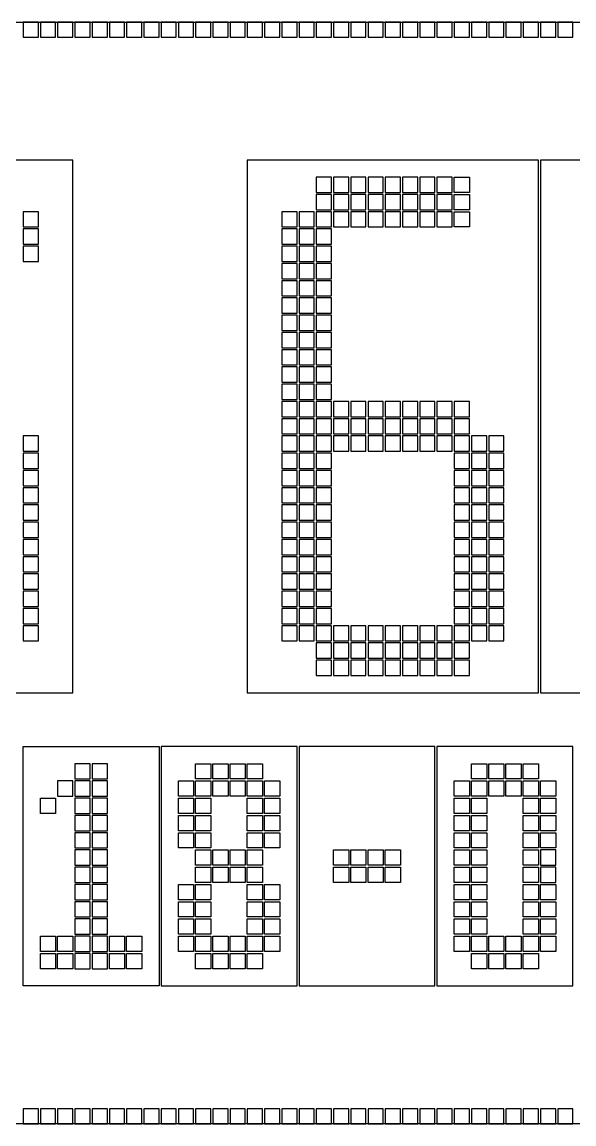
# Model space of a CAD drawing. Header units: inches. Extents: x 125 to 991, y -92 to 487.
# Drawn here: x 842.95 to 848.4, y 464.01 to 474.87 of the extents above; entities that cross this region are included whole.
import ezdxf

# ---------------------------------------------------------------- set-up
doc = ezdxf.new("R2010")
doc.units = ezdxf.units.IN

msp = doc.modelspace()

# ---------------------------------------------------------------- linework, layer by layer
msp.add_lwpolyline([(833.445, 474.869), (855.185, 474.869), (855.185, 464.009), (833.445, 464.009)], close=True)
at = {"color": 2}
for points in [[(842.965, 474.719), (843.115, 474.719), (843.115, 474.869), (842.965, 474.869)], [(843.135, 474.719), (843.285, 474.719), (843.285, 474.869), (843.135, 474.869)], [(843.305, 474.719), (843.455, 474.719), (843.455, 474.869), (843.305, 474.869)], [(843.475, 474.719), (843.625, 474.719), (843.625, 474.869), (843.475, 474.869)], [(843.645, 474.719), (843.795, 474.719), (843.795, 474.869), (843.645, 474.869)], [(843.815, 474.719), (843.965, 474.719), (843.965, 474.869), (843.815, 474.869)], [(843.985, 474.719), (844.135, 474.719), (844.135, 474.869), (843.985, 474.869)], [(844.155, 474.719), (844.305, 474.719), (844.305, 474.869), (844.155, 474.869)], [(844.325, 474.719), (844.475, 474.719), (844.475, 474.869), (844.325, 474.869)], [(844.495, 474.719), (844.645, 474.719), (844.645, 474.869), (844.495, 474.869)], [(844.665, 474.719), (844.815, 474.719), (844.815, 474.869), (844.665, 474.869)], [(844.835, 474.719), (844.985, 474.719), (844.985, 474.869), (844.835, 474.869)], [(845.005, 474.719), (845.155, 474.719), (845.155, 474.869), (845.005, 474.869)], [(845.175, 474.719), (845.325, 474.719), (845.325, 474.869), (845.175, 474.869)], [(845.345, 474.719), (845.495, 474.719), (845.495, 474.869), (845.345, 474.869)], [(845.515, 474.719), (845.665, 474.719), (845.665, 474.869), (845.515, 474.869)], [(845.685, 474.719), (845.835, 474.719), (845.835, 474.869), (845.685, 474.869)], [(845.855, 474.719), (846.005, 474.719), (846.005, 474.869), (845.855, 474.869)], [(846.025, 474.719), (846.175, 474.719), (846.175, 474.869), (846.025, 474.869)], [(846.195, 474.719), (846.345, 474.719), (846.345, 474.869), (846.195, 474.869)], [(846.365, 474.719), (846.515, 474.719), (846.515, 474.869), (846.365, 474.869)], [(846.535, 474.719), (846.685, 474.719), (846.685, 474.869), (846.535, 474.869)], [(846.705, 474.719), (846.855, 474.719), (846.855, 474.869), (846.705, 474.869)], [(846.875, 474.719), (847.025, 474.719), (847.025, 474.869), (846.875, 474.869)], [(847.045, 474.719), (847.195, 474.719), (847.195, 474.869), (847.045, 474.869)], [(847.215, 474.719), (847.365, 474.719), (847.365, 474.869), (847.215, 474.869)], [(847.385, 474.719), (847.535, 474.719), (847.535, 474.869), (847.385, 474.869)], [(847.555, 474.719), (847.705, 474.719), (847.705, 474.869), (847.555, 474.869)], [(847.725, 474.719), (847.875, 474.719), (847.875, 474.869), (847.725, 474.869)], [(847.895, 474.719), (848.045, 474.719), (848.045, 474.869), (847.895, 474.869)], [(848.065, 474.719), (848.215, 474.719), (848.215, 474.869), (848.065, 474.869)], [(848.235, 474.719), (848.385, 474.719), (848.385, 474.869), (848.235, 474.869)], [(845.855, 473.189), (846.005, 473.189), (846.005, 473.339), (845.855, 473.339)], [(846.025, 473.189), (846.175, 473.189), (846.175, 473.339), (846.025, 473.339)], [(846.195, 473.189), (846.345, 473.189), (846.345, 473.339), (846.195, 473.339)], [(846.365, 473.189), (846.515, 473.189), (846.515, 473.339), (846.365, 473.339)], [(846.535, 473.189), (846.685, 473.189), (846.685, 473.339), (846.535, 473.339)], [(846.705, 473.189), (846.855, 473.189), (846.855, 473.339), (846.705, 473.339)], [(846.875, 473.189), (847.025, 473.189), (847.025, 473.339), (846.875, 473.339)], [(847.045, 473.189), (847.195, 473.189), (847.195, 473.339), (847.045, 473.339)], [(847.365, 473.189), (847.215, 473.189), (847.215, 473.339), (847.365, 473.339)], [(845.855, 473.019), (846.005, 473.019), (846.005, 473.169), (845.855, 473.169)], [(846.025, 473.019), (846.175, 473.019), (846.175, 473.169), (846.025, 473.169)], [(846.195, 473.019), (846.345, 473.019), (846.345, 473.169), (846.195, 473.169)], [(846.365, 473.019), (846.515, 473.019), (846.515, 473.169), (846.365, 473.169)], [(846.535, 473.019), (846.685, 473.019), (846.685, 473.169), (846.535, 473.169)], [(846.705, 473.019), (846.855, 473.019), (846.855, 473.169), (846.705, 473.169)], [(846.875, 473.019), (847.025, 473.019), (847.025, 473.169), (846.875, 473.169)], [(847.045, 473.019), (847.195, 473.019), (847.195, 473.169), (847.045, 473.169)], [(847.365, 473.019), (847.215, 473.019), (847.215, 473.169), (847.365, 473.169)], [(842.965, 472.849), (843.115, 472.849), (843.115, 472.999), (842.965, 472.999)], [(845.515, 472.849), (845.665, 472.849), (845.665, 472.999), (845.515, 472.999)], [(845.685, 472.849), (845.835, 472.849), (845.835, 472.999), (845.685, 472.999)], [(845.855, 472.849), (846.005, 472.849), (846.005, 472.999), (845.855, 472.999)], [(846.025, 472.849), (846.175, 472.849), (846.175, 472.999), (846.025, 472.999)], [(846.195, 472.849), (846.345, 472.849), (846.345, 472.999), (846.195, 472.999)], [(846.365, 472.849), (846.515, 472.849), (846.515, 472.999), (846.365, 472.999)], [(846.535, 472.849), (846.685, 472.849), (846.685, 472.999), (846.535, 472.999)], [(846.705, 472.849), (846.855, 472.849), (846.855, 472.999), (846.705, 472.999)], [(846.875, 472.849), (847.025, 472.849), (847.025, 472.999), (846.875, 472.999)], [(847.045, 472.849), (847.195, 472.849), (847.195, 472.999), (847.045, 472.999)], [(847.365, 472.849), (847.215, 472.849), (847.215, 472.999), (847.365, 472.999)], [(843.115, 472.829), (842.965, 472.829), (842.965, 472.679), (843.115, 472.679)], [(845.515, 472.679), (845.665, 472.679), (845.665, 472.829), (845.515, 472.829)], [(845.685, 472.679), (845.835, 472.679), (845.835, 472.829), (845.685, 472.829)], [(845.855, 472.679), (846.005, 472.679), (846.005, 472.829), (845.855, 472.829)], [(843.115, 472.659), (842.965, 472.659), (842.965, 472.509), (843.115, 472.509)], [(845.515, 472.509), (845.665, 472.509), (845.665, 472.659), (845.515, 472.659)], [(845.685, 472.509), (845.835, 472.509), (845.835, 472.659), (845.685, 472.659)], [(845.855, 472.509), (846.005, 472.509), (846.005, 472.659), (845.855, 472.659)], [(845.515, 472.339), (845.665, 472.339), (845.665, 472.489), (845.515, 472.489)], [(845.685, 472.339), (845.835, 472.339), (845.835, 472.489), (845.685, 472.489)], [(845.855, 472.339), (846.005, 472.339), (846.005, 472.489), (845.855, 472.489)], [(845.515, 472.169), (845.665, 472.169), (845.665, 472.319), (845.515, 472.319)], [(845.685, 472.169), (845.835, 472.169), (845.835, 472.319), (845.685, 472.319)], [(845.855, 472.169), (846.005, 472.169), (846.005, 472.319), (845.855, 472.319)], [(845.515, 471.999), (845.665, 471.999), (845.665, 472.149), (845.515, 472.149)], [(845.685, 471.999), (845.835, 471.999), (845.835, 472.149), (845.685, 472.149)], [(845.855, 471.999), (846.005, 471.999), (846.005, 472.149), (845.855, 472.149)], [(845.515, 471.829), (845.665, 471.829), (845.665, 471.979), (845.515, 471.979)], [(845.685, 471.829), (845.835, 471.829), (845.835, 471.979), (845.685, 471.979)], [(845.855, 471.829), (846.005, 471.829), (846.005, 471.979), (845.855, 471.979)], [(845.515, 471.659), (845.665, 471.659), (845.665, 471.809), (845.515, 471.809)], [(845.685, 471.659), (845.835, 471.659), (845.835, 471.809), (845.685, 471.809)], [(845.855, 471.659), (846.005, 471.659), (846.005, 471.809), (845.855, 471.809)], [(845.515, 471.489), (845.665, 471.489), (845.665, 471.639), (845.515, 471.639)], [(845.685, 471.489), (845.835, 471.489), (845.835, 471.639), (845.685, 471.639)], [(845.855, 471.489), (846.005, 471.489), (846.005, 471.639), (845.855, 471.639)], [(845.515, 471.319), (845.665, 471.319), (845.665, 471.469), (845.515, 471.469)], [(845.685, 471.319), (845.835, 471.319), (845.835, 471.469), (845.685, 471.469)], [(845.855, 471.319), (846.005, 471.319), (846.005, 471.469), (845.855, 471.469)], [(845.515, 471.149), (845.665, 471.149), (845.665, 471.299), (845.515, 471.299)], [(845.685, 471.149), (845.835, 471.149), (845.835, 471.299), (845.685, 471.299)], [(845.855, 471.149), (846.005, 471.149), (846.005, 471.299), (845.855, 471.299)], [(845.515, 470.979), (845.665, 470.979), (845.665, 471.129), (845.515, 471.129)], [(845.685, 470.979), (845.835, 470.979), (845.835, 471.129), (845.685, 471.129)], [(845.855, 470.979), (846.005, 470.979), (846.005, 471.129), (845.855, 471.129)], [(846.025, 470.979), (846.175, 470.979), (846.175, 471.129), (846.025, 471.129)], [(846.195, 470.979), (846.345, 470.979), (846.345, 471.129), (846.195, 471.129)], [(846.365, 470.979), (846.515, 470.979), (846.515, 471.129), (846.365, 471.129)], [(846.535, 470.979), (846.685, 470.979), (846.685, 471.129), (846.535, 471.129)], [(846.705, 470.979), (846.855, 470.979), (846.855, 471.129), (846.705, 471.129)], [(846.875, 470.979), (847.025, 470.979), (847.025, 471.129), (846.875, 471.129)], [(847.045, 470.979), (847.195, 470.979), (847.195, 471.129), (847.045, 471.129)], [(847.215, 470.979), (847.365, 470.979), (847.365, 471.129), (847.215, 471.129)], [(845.515, 470.809), (845.665, 470.809), (845.665, 470.959), (845.515, 470.959)], [(845.685, 470.809), (845.835, 470.809), (845.835, 470.959), (845.685, 470.959)], [(845.855, 470.809), (846.005, 470.809), (846.005, 470.959), (845.855, 470.959)], [(846.025, 470.809), (846.175, 470.809), (846.175, 470.959), (846.025, 470.959)], [(846.195, 470.809), (846.345, 470.809), (846.345, 470.959), (846.195, 470.959)], [(846.365, 470.809), (846.515, 470.809), (846.515, 470.959), (846.365, 470.959)], [(846.535, 470.809), (846.685, 470.809), (846.685, 470.959), (846.535, 470.959)], [(846.705, 470.809), (846.855, 470.809), (846.855, 470.959), (846.705, 470.959)], [(846.875, 470.809), (847.025, 470.809), (847.025, 470.959), (846.875, 470.959)], [(847.045, 470.809), (847.195, 470.809), (847.195, 470.959), (847.045, 470.959)], [(847.215, 470.809), (847.365, 470.809), (847.365, 470.959), (847.215, 470.959)], [(842.965, 470.639), (843.115, 470.639), (843.115, 470.789), (842.965, 470.789)], [(845.515, 470.639), (845.665, 470.639), (845.665, 470.789), (845.515, 470.789)], [(845.685, 470.639), (845.835, 470.639), (845.835, 470.789), (845.685, 470.789)], [(845.855, 470.639), (846.005, 470.639), (846.005, 470.789), (845.855, 470.789)], [(846.025, 470.639), (846.175, 470.639), (846.175, 470.789), (846.025, 470.789)], [(846.195, 470.639), (846.345, 470.639), (846.345, 470.789), (846.195, 470.789)], [(846.365, 470.639), (846.515, 470.639), (846.515, 470.789), (846.365, 470.789)], [(846.535, 470.639), (846.685, 470.639), (846.685, 470.789), (846.535, 470.789)], [(846.705, 470.639), (846.855, 470.639), (846.855, 470.789), (846.705, 470.789)], [(846.875, 470.639), (847.025, 470.639), (847.025, 470.789), (846.875, 470.789)], [(847.045, 470.639), (847.195, 470.639), (847.195, 470.789), (847.045, 470.789)], [(847.215, 470.639), (847.365, 470.639), (847.365, 470.789), (847.215, 470.789)], [(847.385, 470.639), (847.535, 470.639), (847.535, 470.789), (847.385, 470.789)], [(847.555, 470.639), (847.705, 470.639), (847.705, 470.789), (847.555, 470.789)], [(842.965, 470.469), (843.115, 470.469), (843.115, 470.619), (842.965, 470.619)], [(845.515, 470.469), (845.665, 470.469), (845.665, 470.619), (845.515, 470.619)], [(845.685, 470.469), (845.835, 470.469), (845.835, 470.619), (845.685, 470.619)], [(845.855, 470.469), (846.005, 470.469), (846.005, 470.619), (845.855, 470.619)], [(847.215, 470.469), (847.365, 470.469), (847.365, 470.619), (847.215, 470.619)], [(847.385, 470.469), (847.535, 470.469), (847.535, 470.619), (847.385, 470.619)], [(847.555, 470.469), (847.705, 470.469), (847.705, 470.619), (847.555, 470.619)], [(842.965, 470.299), (843.115, 470.299), (843.115, 470.449), (842.965, 470.449)], [(845.515, 470.299), (845.665, 470.299), (845.665, 470.449), (845.515, 470.449)], [(845.685, 470.299), (845.835, 470.299), (845.835, 470.449), (845.685, 470.449)], [(845.855, 470.299), (846.005, 470.299), (846.005, 470.449), (845.855, 470.449)], [(847.215, 470.299), (847.365, 470.299), (847.365, 470.449), (847.215, 470.449)], [(847.385, 470.299), (847.535, 470.299), (847.535, 470.449), (847.385, 470.449)], [(847.555, 470.299), (847.705, 470.299), (847.705, 470.449), (847.555, 470.449)], [(842.965, 470.129), (843.115, 470.129), (843.115, 470.279), (842.965, 470.279)], [(845.515, 470.129), (845.665, 470.129), (845.665, 470.279), (845.515, 470.279)], [(845.685, 470.129), (845.835, 470.129), (845.835, 470.279), (845.685, 470.279)], [(845.855, 470.129), (846.005, 470.129), (846.005, 470.279), (845.855, 470.279)], [(847.215, 470.129), (847.365, 470.129), (847.365, 470.279), (847.215, 470.279)], [(847.385, 470.129), (847.535, 470.129), (847.535, 470.279), (847.385, 470.279)], [(847.555, 470.129), (847.705, 470.129), (847.705, 470.279), (847.555, 470.279)], [(842.965, 469.959), (843.115, 469.959), (843.115, 470.109), (842.965, 470.109)], [(845.515, 469.959), (845.665, 469.959), (845.665, 470.109), (845.515, 470.109)], [(845.685, 469.959), (845.835, 469.959), (845.835, 470.109), (845.685, 470.109)], [(845.855, 469.959), (846.005, 469.959), (846.005, 470.109), (845.855, 470.109)], [(847.215, 469.959), (847.365, 469.959), (847.365, 470.109), (847.215, 470.109)], [(847.385, 469.959), (847.535, 469.959), (847.535, 470.109), (847.385, 470.109)], [(847.555, 469.959), (847.705, 469.959), (847.705, 470.109), (847.555, 470.109)], [(842.965, 469.789), (843.115, 469.789), (843.115, 469.939), (842.965, 469.939)], [(845.515, 469.789), (845.665, 469.789), (845.665, 469.939), (845.515, 469.939)], [(845.685, 469.789), (845.835, 469.789), (845.835, 469.939), (845.685, 469.939)], [(845.855, 469.789), (846.005, 469.789), (846.005, 469.939), (845.855, 469.939)], [(847.215, 469.789), (847.365, 469.789), (847.365, 469.939), (847.215, 469.939)], [(847.385, 469.789), (847.535, 469.789), (847.535, 469.939), (847.385, 469.939)], [(847.555, 469.789), (847.705, 469.789), (847.705, 469.939), (847.555, 469.939)], [(842.965, 469.619), (843.115, 469.619), (843.115, 469.769), (842.965, 469.769)], [(845.515, 469.619), (845.665, 469.619), (845.665, 469.769), (845.515, 469.769)], [(845.685, 469.619), (845.835, 469.619), (845.835, 469.769), (845.685, 469.769)], [(845.855, 469.619), (846.005, 469.619), (846.005, 469.769), (845.855, 469.769)], [(847.215, 469.619), (847.365, 469.619), (847.365, 469.769), (847.215, 469.769)], [(847.385, 469.619), (847.535, 469.619), (847.535, 469.769), (847.385, 469.769)], [(847.555, 469.619), (847.705, 469.619), (847.705, 469.769), (847.555, 469.769)], [(842.965, 469.449), (843.115, 469.449), (843.115, 469.599), (842.965, 469.599)], [(845.515, 469.449), (845.665, 469.449), (845.665, 469.599), (845.515, 469.599)], [(845.685, 469.449), (845.835, 469.449), (845.835, 469.599), (845.685, 469.599)], [(845.855, 469.449), (846.005, 469.449), (846.005, 469.599), (845.855, 469.599)], [(847.215, 469.449), (847.365, 469.449), (847.365, 469.599), (847.215, 469.599)], [(847.385, 469.449), (847.535, 469.449), (847.535, 469.599), (847.385, 469.599)], [(847.555, 469.449), (847.705, 469.449), (847.705, 469.599), (847.555, 469.599)], [(842.965, 469.279), (843.115, 469.279), (843.115, 469.429), (842.965, 469.429)], [(845.515, 469.279), (845.665, 469.279), (845.665, 469.429), (845.515, 469.429)], [(845.685, 469.279), (845.835, 469.279), (845.835, 469.429), (845.685, 469.429)], [(845.855, 469.279), (846.005, 469.279), (846.005, 469.429), (845.855, 469.429)], [(847.215, 469.279), (847.365, 469.279), (847.365, 469.429), (847.215, 469.429)], [(847.385, 469.279), (847.535, 469.279), (847.535, 469.429), (847.385, 469.429)], [(847.555, 469.279), (847.705, 469.279), (847.705, 469.429), (847.555, 469.429)], [(842.965, 469.109), (843.115, 469.109), (843.115, 469.259), (842.965, 469.259)], [(845.515, 469.109), (845.665, 469.109), (845.665, 469.259), (845.515, 469.259)], [(845.685, 469.109), (845.835, 469.109), (845.835, 469.259), (845.685, 469.259)], [(845.855, 469.109), (846.005, 469.109), (846.005, 469.259), (845.855, 469.259)], [(847.215, 469.109), (847.365, 469.109), (847.365, 469.259), (847.215, 469.259)], [(847.385, 469.109), (847.535, 469.109), (847.535, 469.259), (847.385, 469.259)], [(847.555, 469.109), (847.705, 469.109), (847.705, 469.259), (847.555, 469.259)], [(842.965, 468.939), (843.115, 468.939), (843.115, 469.089), (842.965, 469.089)], [(845.515, 468.939), (845.665, 468.939), (845.665, 469.089), (845.515, 469.089)], [(845.685, 468.939), (845.835, 468.939), (845.835, 469.089), (845.685, 469.089)], [(845.855, 468.939), (846.005, 468.939), (846.005, 469.089), (845.855, 469.089)], [(847.215, 468.939), (847.365, 468.939), (847.365, 469.089), (847.215, 469.089)], [(847.385, 468.939), (847.535, 468.939), (847.535, 469.089), (847.385, 469.089)], [(847.555, 468.939), (847.705, 468.939), (847.705, 469.089), (847.555, 469.089)], [(842.965, 468.769), (843.115, 468.769), (843.115, 468.919), (842.965, 468.919)], [(845.515, 468.769), (845.665, 468.769), (845.665, 468.919), (845.515, 468.919)], [(845.685, 468.769), (845.835, 468.769), (845.835, 468.919), (845.685, 468.919)], [(845.855, 468.769), (846.005, 468.769), (846.005, 468.919), (845.855, 468.919)], [(846.025, 468.769), (846.175, 468.769), (846.175, 468.919), (846.025, 468.919)], [(846.195, 468.769), (846.345, 468.769), (846.345, 468.919), (846.195, 468.919)], [(846.365, 468.769), (846.515, 468.769), (846.515, 468.919), (846.365, 468.919)], [(846.535, 468.769), (846.685, 468.769), (846.685, 468.919), (846.535, 468.919)], [(846.705, 468.769), (846.855, 468.769), (846.855, 468.919), (846.705, 468.919)], [(846.875, 468.769), (847.025, 468.769), (847.025, 468.919), (846.875, 468.919)], [(847.045, 468.769), (847.195, 468.769), (847.195, 468.919), (847.045, 468.919)], [(847.215, 468.769), (847.365, 468.769), (847.365, 468.919), (847.215, 468.919)], [(847.385, 468.769), (847.535, 468.769), (847.535, 468.919), (847.385, 468.919)], [(847.555, 468.769), (847.705, 468.769), (847.705, 468.919), (847.555, 468.919)], [(845.855, 468.599), (846.005, 468.599), (846.005, 468.749), (845.855, 468.749)], [(846.025, 468.599), (846.175, 468.599), (846.175, 468.749), (846.025, 468.749)], [(846.195, 468.599), (846.345, 468.599), (846.345, 468.749), (846.195, 468.749)], [(846.365, 468.599), (846.515, 468.599), (846.515, 468.749), (846.365, 468.749)], [(846.535, 468.599), (846.685, 468.599), (846.685, 468.749), (846.535, 468.749)], [(846.705, 468.599), (846.855, 468.599), (846.855, 468.749), (846.705, 468.749)], [(846.875, 468.599), (847.025, 468.599), (847.025, 468.749), (846.875, 468.749)], [(847.045, 468.599), (847.195, 468.599), (847.195, 468.749), (847.045, 468.749)], [(847.215, 468.599), (847.365, 468.599), (847.365, 468.749), (847.215, 468.749)], [(845.855, 468.429), (846.005, 468.429), (846.005, 468.579), (845.855, 468.579)], [(846.025, 468.429), (846.175, 468.429), (846.175, 468.579), (846.025, 468.579)], [(846.195, 468.429), (846.345, 468.429), (846.345, 468.579), (846.195, 468.579)], [(846.365, 468.429), (846.515, 468.429), (846.515, 468.579), (846.365, 468.579)], [(846.535, 468.429), (846.685, 468.429), (846.685, 468.579), (846.535, 468.579)], [(846.705, 468.429), (846.855, 468.429), (846.855, 468.579), (846.705, 468.579)], [(846.875, 468.429), (847.025, 468.429), (847.025, 468.579), (846.875, 468.579)], [(847.045, 468.429), (847.195, 468.429), (847.195, 468.579), (847.045, 468.579)], [(847.215, 468.429), (847.365, 468.429), (847.365, 468.579), (847.215, 468.579)], [(843.475, 467.409), (843.625, 467.409), (843.625, 467.559), (843.475, 467.559)], [(843.645, 467.409), (843.795, 467.409), (843.795, 467.559), (843.645, 467.559)], [(844.815, 467.409), (844.665, 467.409), (844.665, 467.559), (844.815, 467.559)], [(844.985, 467.409), (844.835, 467.409), (844.835, 467.559), (844.985, 467.559)], [(845.155, 467.409), (845.005, 467.409), (845.005, 467.559), (845.155, 467.559)], [(845.325, 467.409), (845.175, 467.409), (845.175, 467.559), (845.325, 467.559)], [(847.535, 467.409), (847.385, 467.409), (847.385, 467.559), (847.535, 467.559)], [(847.705, 467.409), (847.555, 467.409), (847.555, 467.559), (847.705, 467.559)], [(847.875, 467.409), (847.725, 467.409), (847.725, 467.559), (847.875, 467.559)], [(848.045, 467.409), (847.895, 467.409), (847.895, 467.559), (848.045, 467.559)], [(843.305, 467.239), (843.455, 467.239), (843.455, 467.389), (843.305, 467.389)], [(843.475, 467.239), (843.625, 467.239), (843.625, 467.389), (843.475, 467.389)], [(843.645, 467.239), (843.795, 467.239), (843.795, 467.389), (843.645, 467.389)], [(844.645, 467.239), (844.495, 467.239), (844.495, 467.389), (844.645, 467.389)], [(844.645, 467.239), (844.495, 467.239), (844.495, 467.389), (844.645, 467.389)], [(844.815, 467.239), (844.665, 467.239), (844.665, 467.389), (844.815, 467.389)], [(844.985, 467.239), (844.835, 467.239), (844.835, 467.389), (844.985, 467.389)], [(845.155, 467.239), (845.005, 467.239), (845.005, 467.389), (845.155, 467.389)], [(845.325, 467.239), (845.175, 467.239), (845.175, 467.389), (845.325, 467.389)], [(845.495, 467.239), (845.345, 467.239), (845.345, 467.389), (845.495, 467.389)], [(845.495, 467.239), (845.345, 467.239), (845.345, 467.389), (845.495, 467.389)], [(847.365, 467.239), (847.215, 467.239), (847.215, 467.389), (847.365, 467.389)], [(847.365, 467.239), (847.215, 467.239), (847.215, 467.389), (847.365, 467.389)], [(847.535, 467.239), (847.385, 467.239), (847.385, 467.389), (847.535, 467.389)], [(847.705, 467.239), (847.555, 467.239), (847.555, 467.389), (847.705, 467.389)], [(847.875, 467.239), (847.725, 467.239), (847.725, 467.389), (847.875, 467.389)], [(848.045, 467.239), (847.895, 467.239), (847.895, 467.389), (848.045, 467.389)], [(848.215, 467.239), (848.065, 467.239), (848.065, 467.389), (848.215, 467.389)], [(848.215, 467.239), (848.065, 467.239), (848.065, 467.389), (848.215, 467.389)], [(843.285, 467.069), (843.135, 467.069), (843.135, 467.219), (843.285, 467.219)], [(843.475, 467.069), (843.625, 467.069), (843.625, 467.219), (843.475, 467.219)], [(843.645, 467.069), (843.795, 467.069), (843.795, 467.219), (843.645, 467.219)], [(844.645, 467.069), (844.495, 467.069), (844.495, 467.219), (844.645, 467.219)], [(844.815, 467.069), (844.665, 467.069), (844.665, 467.219), (844.815, 467.219)], [(845.325, 467.069), (845.175, 467.069), (845.175, 467.219), (845.325, 467.219)], [(845.495, 467.069), (845.345, 467.069), (845.345, 467.219), (845.495, 467.219)], [(847.365, 467.069), (847.215, 467.069), (847.215, 467.219), (847.365, 467.219)], [(847.535, 467.069), (847.385, 467.069), (847.385, 467.219), (847.535, 467.219)], [(848.045, 467.069), (847.895, 467.069), (847.895, 467.219), (848.045, 467.219)], [(848.215, 467.069), (848.065, 467.069), (848.065, 467.219), (848.215, 467.219)], [(843.475, 466.899), (843.625, 466.899), (843.625, 467.049), (843.475, 467.049)], [(843.645, 466.899), (843.795, 466.899), (843.795, 467.049), (843.645, 467.049)], [(844.645, 466.899), (844.495, 466.899), (844.495, 467.049), (844.645, 467.049)], [(844.815, 466.899), (844.665, 466.899), (844.665, 467.049), (844.815, 467.049)], [(845.325, 466.899), (845.175, 466.899), (845.175, 467.049), (845.325, 467.049)], [(845.495, 466.899), (845.345, 466.899), (845.345, 467.049), (845.495, 467.049)], [(847.365, 466.899), (847.215, 466.899), (847.215, 467.049), (847.365, 467.049)], [(847.535, 466.899), (847.385, 466.899), (847.385, 467.049), (847.535, 467.049)], [(848.045, 466.899), (847.895, 466.899), (847.895, 467.049), (848.045, 467.049)], [(848.215, 466.899), (848.065, 466.899), (848.065, 467.049), (848.215, 467.049)], [(843.475, 466.729), (843.625, 466.729), (843.625, 466.879), (843.475, 466.879)], [(843.645, 466.729), (843.795, 466.729), (843.795, 466.879), (843.645, 466.879)], [(844.645, 466.729), (844.495, 466.729), (844.495, 466.879), (844.645, 466.879)], [(844.815, 466.729), (844.665, 466.729), (844.665, 466.879), (844.815, 466.879)], [(845.325, 466.729), (845.175, 466.729), (845.175, 466.879), (845.325, 466.879)], [(845.495, 466.729), (845.345, 466.729), (845.345, 466.879), (845.495, 466.879)], [(847.365, 466.729), (847.215, 466.729), (847.215, 466.879), (847.365, 466.879)], [(847.535, 466.729), (847.385, 466.729), (847.385, 466.879), (847.535, 466.879)], [(848.045, 466.729), (847.895, 466.729), (847.895, 466.879), (848.045, 466.879)], [(848.215, 466.729), (848.065, 466.729), (848.065, 466.879), (848.215, 466.879)], [(843.475, 466.559), (843.625, 466.559), (843.625, 466.709), (843.475, 466.709)], [(843.645, 466.559), (843.795, 466.559), (843.795, 466.709), (843.645, 466.709)], [(844.815, 466.559), (844.665, 466.559), (844.665, 466.709), (844.815, 466.709)], [(844.815, 466.559), (844.665, 466.559), (844.665, 466.709), (844.815, 466.709)], [(844.815, 466.559), (844.665, 466.559), (844.665, 466.709), (844.815, 466.709)], [(844.985, 466.559), (844.835, 466.559), (844.835, 466.709), (844.985, 466.709)], [(845.155, 466.559), (845.005, 466.559), (845.005, 466.709), (845.155, 466.709)], [(845.325, 466.559), (845.175, 466.559), (845.175, 466.709), (845.325, 466.709)], [(845.325, 466.559), (845.175, 466.559), (845.175, 466.709), (845.325, 466.709)], [(845.325, 466.559), (845.175, 466.559), (845.175, 466.709), (845.325, 466.709)], [(846.175, 466.559), (846.025, 466.559), (846.025, 466.709), (846.175, 466.709)], [(846.175, 466.559), (846.025, 466.559), (846.025, 466.709), (846.175, 466.709)], [(846.175, 466.559), (846.025, 466.559), (846.025, 466.709), (846.175, 466.709)], [(846.345, 466.559), (846.195, 466.559), (846.195, 466.709), (846.345, 466.709)], [(846.515, 466.559), (846.365, 466.559), (846.365, 466.709), (846.515, 466.709)], [(846.685, 466.559), (846.535, 466.559), (846.535, 466.709), (846.685, 466.709)], [(846.685, 466.559), (846.535, 466.559), (846.535, 466.709), (846.685, 466.709)], [(846.685, 466.559), (846.535, 466.559), (846.535, 466.709), (846.685, 466.709)], [(847.365, 466.559), (847.215, 466.559), (847.215, 466.709), (847.365, 466.709)], [(847.535, 466.559), (847.385, 466.559), (847.385, 466.709), (847.535, 466.709)], [(847.535, 466.559), (847.385, 466.559), (847.385, 466.709), (847.535, 466.709)], [(847.535, 466.559), (847.385, 466.559), (847.385, 466.709), (847.535, 466.709)], [(848.045, 466.559), (847.895, 466.559), (847.895, 466.709), (848.045, 466.709)], [(848.045, 466.559), (847.895, 466.559), (847.895, 466.709), (848.045, 466.709)], [(848.045, 466.559), (847.895, 466.559), (847.895, 466.709), (848.045, 466.709)], [(848.065, 466.559), (848.215, 466.559), (848.215, 466.709), (848.065, 466.709)], [(843.475, 466.389), (843.625, 466.389), (843.625, 466.539), (843.475, 466.539)], [(843.645, 466.389), (843.795, 466.389), (843.795, 466.539), (843.645, 466.539)], [(844.815, 466.389), (844.665, 466.389), (844.665, 466.539), (844.815, 466.539)], [(844.985, 466.389), (844.835, 466.389), (844.835, 466.539), (844.985, 466.539)], [(845.155, 466.389), (845.005, 466.389), (845.005, 466.539), (845.155, 466.539)], [(845.325, 466.389), (845.175, 466.389), (845.175, 466.539), (845.325, 466.539)], [(846.175, 466.389), (846.025, 466.389), (846.025, 466.539), (846.175, 466.539)], [(846.345, 466.389), (846.195, 466.389), (846.195, 466.539), (846.345, 466.539)], [(846.515, 466.389), (846.365, 466.389), (846.365, 466.539), (846.515, 466.539)], [(846.685, 466.389), (846.535, 466.389), (846.535, 466.539), (846.685, 466.539)], [(847.365, 466.389), (847.215, 466.389), (847.215, 466.539), (847.365, 466.539)], [(847.535, 466.389), (847.385, 466.389), (847.385, 466.539), (847.535, 466.539)], [(848.045, 466.389), (847.895, 466.389), (847.895, 466.539), (848.045, 466.539)], [(848.065, 466.389), (848.215, 466.389), (848.215, 466.539), (848.065, 466.539)], [(843.475, 466.219), (843.625, 466.219), (843.625, 466.369), (843.475, 466.369)], [(843.645, 466.219), (843.795, 466.219), (843.795, 466.369), (843.645, 466.369)], [(844.645, 466.219), (844.495, 466.219), (844.495, 466.369), (844.645, 466.369)], [(844.815, 466.219), (844.665, 466.219), (844.665, 466.369), (844.815, 466.369)], [(845.325, 466.219), (845.175, 466.219), (845.175, 466.369), (845.325, 466.369)], [(845.495, 466.219), (845.345, 466.219), (845.345, 466.369), (845.495, 466.369)], [(847.365, 466.219), (847.215, 466.219), (847.215, 466.369), (847.365, 466.369)], [(847.535, 466.219), (847.385, 466.219), (847.385, 466.369), (847.535, 466.369)], [(848.045, 466.219), (847.895, 466.219), (847.895, 466.369), (848.045, 466.369)], [(848.215, 466.219), (848.065, 466.219), (848.065, 466.369), (848.215, 466.369)], [(843.475, 466.049), (843.625, 466.049), (843.625, 466.199), (843.475, 466.199)], [(843.645, 466.049), (843.795, 466.049), (843.795, 466.199), (843.645, 466.199)], [(844.645, 466.049), (844.495, 466.049), (844.495, 466.199), (844.645, 466.199)], [(844.815, 466.049), (844.665, 466.049), (844.665, 466.199), (844.815, 466.199)], [(845.325, 466.049), (845.175, 466.049), (845.175, 466.199), (845.325, 466.199)], [(845.495, 466.049), (845.345, 466.049), (845.345, 466.199), (845.495, 466.199)], [(847.365, 466.049), (847.215, 466.049), (847.215, 466.199), (847.365, 466.199)], [(847.535, 466.049), (847.385, 466.049), (847.385, 466.199), (847.535, 466.199)], [(848.045, 466.049), (847.895, 466.049), (847.895, 466.199), (848.045, 466.199)], [(848.215, 466.049), (848.065, 466.049), (848.065, 466.199), (848.215, 466.199)], [(843.475, 465.879), (843.625, 465.879), (843.625, 466.029), (843.475, 466.029)], [(843.645, 465.879), (843.795, 465.879), (843.795, 466.029), (843.645, 466.029)], [(844.645, 465.879), (844.495, 465.879), (844.495, 466.029), (844.645, 466.029)], [(844.815, 465.879), (844.665, 465.879), (844.665, 466.029), (844.815, 466.029)], [(845.325, 465.879), (845.175, 465.879), (845.175, 466.029), (845.325, 466.029)], [(845.495, 465.879), (845.345, 465.879), (845.345, 466.029), (845.495, 466.029)], [(847.365, 465.879), (847.215, 465.879), (847.215, 466.029), (847.365, 466.029)], [(847.535, 465.879), (847.385, 465.879), (847.385, 466.029), (847.535, 466.029)], [(848.045, 465.879), (847.895, 465.879), (847.895, 466.029), (848.045, 466.029)], [(848.215, 465.879), (848.065, 465.879), (848.065, 466.029), (848.215, 466.029)], [(843.285, 465.709), (843.135, 465.709), (843.135, 465.859), (843.285, 465.859)], [(843.455, 465.709), (843.305, 465.709), (843.305, 465.859), (843.455, 465.859)], [(843.475, 465.709), (843.625, 465.709), (843.625, 465.859), (843.475, 465.859)], [(843.645, 465.709), (843.795, 465.709), (843.795, 465.859), (843.645, 465.859)], [(843.965, 465.709), (843.815, 465.709), (843.815, 465.859), (843.965, 465.859)], [(844.135, 465.709), (843.985, 465.709), (843.985, 465.859), (844.135, 465.859)], [(844.645, 465.709), (844.495, 465.709), (844.495, 465.859), (844.645, 465.859)], [(844.645, 465.709), (844.495, 465.709), (844.495, 465.859), (844.645, 465.859)], [(844.815, 465.709), (844.665, 465.709), (844.665, 465.859), (844.815, 465.859)], [(844.815, 465.709), (844.665, 465.709), (844.665, 465.859), (844.815, 465.859)], [(844.815, 465.709), (844.665, 465.709), (844.665, 465.859), (844.815, 465.859)], [(844.985, 465.709), (844.835, 465.709), (844.835, 465.859), (844.985, 465.859)], [(845.155, 465.709), (845.005, 465.709), (845.005, 465.859), (845.155, 465.859)], [(845.325, 465.709), (845.175, 465.709), (845.175, 465.859), (845.325, 465.859)], [(845.325, 465.709), (845.175, 465.709), (845.175, 465.859), (845.325, 465.859)], [(845.325, 465.709), (845.175, 465.709), (845.175, 465.859), (845.325, 465.859)], [(845.495, 465.709), (845.345, 465.709), (845.345, 465.859), (845.495, 465.859)], [(845.495, 465.709), (845.345, 465.709), (845.345, 465.859), (845.495, 465.859)], [(847.365, 465.709), (847.215, 465.709), (847.215, 465.859), (847.365, 465.859)], [(847.365, 465.709), (847.215, 465.709), (847.215, 465.859), (847.365, 465.859)], [(847.535, 465.709), (847.385, 465.709), (847.385, 465.859), (847.535, 465.859)], [(847.535, 465.709), (847.385, 465.709), (847.385, 465.859), (847.535, 465.859)], [(847.535, 465.709), (847.385, 465.709), (847.385, 465.859), (847.535, 465.859)], [(847.705, 465.709), (847.555, 465.709), (847.555, 465.859), (847.705, 465.859)], [(847.875, 465.709), (847.725, 465.709), (847.725, 465.859), (847.875, 465.859)], [(848.045, 465.709), (847.895, 465.709), (847.895, 465.859), (848.045, 465.859)], [(848.045, 465.709), (847.895, 465.709), (847.895, 465.859), (848.045, 465.859)], [(848.045, 465.709), (847.895, 465.709), (847.895, 465.859), (848.045, 465.859)], [(848.215, 465.709), (848.065, 465.709), (848.065, 465.859), (848.215, 465.859)], [(848.215, 465.709), (848.065, 465.709), (848.065, 465.859), (848.215, 465.859)], [(843.285, 465.539), (843.135, 465.539), (843.135, 465.689), (843.285, 465.689)], [(843.455, 465.539), (843.305, 465.539), (843.305, 465.689), (843.455, 465.689)], [(843.475, 465.539), (843.625, 465.539), (843.625, 465.689), (843.475, 465.689)], [(843.645, 465.539), (843.795, 465.539), (843.795, 465.689), (843.645, 465.689)], [(843.965, 465.539), (843.815, 465.539), (843.815, 465.689), (843.965, 465.689)], [(844.135, 465.539), (843.985, 465.539), (843.985, 465.689), (844.135, 465.689)], [(844.815, 465.539), (844.665, 465.539), (844.665, 465.689), (844.815, 465.689)], [(844.985, 465.539), (844.835, 465.539), (844.835, 465.689), (844.985, 465.689)], [(845.155, 465.539), (845.005, 465.539), (845.005, 465.689), (845.155, 465.689)], [(845.325, 465.539), (845.175, 465.539), (845.175, 465.689), (845.325, 465.689)], [(847.535, 465.539), (847.385, 465.539), (847.385, 465.689), (847.535, 465.689)], [(847.705, 465.539), (847.555, 465.539), (847.555, 465.689), (847.705, 465.689)], [(847.875, 465.539), (847.725, 465.539), (847.725, 465.689), (847.875, 465.689)], [(848.045, 465.539), (847.895, 465.539), (847.895, 465.689), (848.045, 465.689)], [(842.965, 464.009), (843.115, 464.009), (843.115, 464.159), (842.965, 464.159)], [(843.135, 464.009), (843.285, 464.009), (843.285, 464.159), (843.135, 464.159)], [(843.305, 464.009), (843.455, 464.009), (843.455, 464.159), (843.305, 464.159)], [(843.475, 464.009), (843.625, 464.009), (843.625, 464.159), (843.475, 464.159)], [(843.645, 464.009), (843.795, 464.009), (843.795, 464.159), (843.645, 464.159)], [(843.815, 464.009), (843.965, 464.009), (843.965, 464.159), (843.815, 464.159)], [(843.985, 464.009), (844.135, 464.009), (844.135, 464.159), (843.985, 464.159)], [(844.155, 464.009), (844.305, 464.009), (844.305, 464.159), (844.155, 464.159)], [(844.325, 464.009), (844.475, 464.009), (844.475, 464.159), (844.325, 464.159)], [(844.495, 464.009), (844.645, 464.009), (844.645, 464.159), (844.495, 464.159)], [(844.665, 464.009), (844.815, 464.009), (844.815, 464.159), (844.665, 464.159)], [(844.835, 464.009), (844.985, 464.009), (844.985, 464.159), (844.835, 464.159)], [(845.005, 464.009), (845.155, 464.009), (845.155, 464.159), (845.005, 464.159)], [(845.175, 464.009), (845.325, 464.009), (845.325, 464.159), (845.175, 464.159)], [(845.345, 464.009), (845.495, 464.009), (845.495, 464.159), (845.345, 464.159)], [(845.515, 464.009), (845.665, 464.009), (845.665, 464.159), (845.515, 464.159)], [(845.685, 464.009), (845.835, 464.009), (845.835, 464.159), (845.685, 464.159)], [(845.855, 464.009), (846.005, 464.009), (846.005, 464.159), (845.855, 464.159)], [(846.025, 464.009), (846.175, 464.009), (846.175, 464.159), (846.025, 464.159)], [(846.195, 464.009), (846.345, 464.009), (846.345, 464.159), (846.195, 464.159)], [(846.365, 464.009), (846.515, 464.009), (846.515, 464.159), (846.365, 464.159)], [(846.535, 464.009), (846.685, 464.009), (846.685, 464.159), (846.535, 464.159)], [(846.705, 464.009), (846.855, 464.009), (846.855, 464.159), (846.705, 464.159)], [(846.875, 464.009), (847.025, 464.009), (847.025, 464.159), (846.875, 464.159)], [(847.045, 464.009), (847.195, 464.009), (847.195, 464.159), (847.045, 464.159)], [(847.215, 464.009), (847.365, 464.009), (847.365, 464.159), (847.215, 464.159)], [(847.385, 464.009), (847.535, 464.009), (847.535, 464.159), (847.385, 464.159)], [(847.555, 464.009), (847.705, 464.009), (847.705, 464.159), (847.555, 464.159)], [(847.725, 464.009), (847.875, 464.009), (847.875, 464.159), (847.725, 464.159)], [(847.895, 464.009), (848.045, 464.009), (848.045, 464.159), (847.895, 464.159)], [(848.065, 464.009), (848.215, 464.009), (848.215, 464.159), (848.065, 464.159)], [(848.235, 464.009), (848.385, 464.009), (848.385, 464.159), (848.235, 464.159)]]:
    msp.add_lwpolyline(points, close=True, dxfattribs=at)
at = {"color": 250}
for points in [[(840.585, 468.259), (843.455, 468.259), (843.455, 473.509), (840.585, 473.509)], [(845.175, 468.259), (848.045, 468.259), (848.045, 473.509), (845.175, 473.509)], [(845.175, 468.259), (848.045, 468.259), (848.045, 473.509), (845.175, 473.509)], [(845.175, 468.259), (848.045, 468.259), (848.045, 473.509), (845.175, 473.509)], [(848.065, 468.259), (850.935, 468.259), (850.935, 473.509), (848.065, 473.509)], [(848.065, 468.259), (850.935, 468.259), (850.935, 473.509), (848.065, 473.509)], [(842.965, 467.729), (844.305, 467.729), (844.305, 465.369), (842.965, 465.369)], [(842.965, 467.729), (844.305, 467.729), (844.305, 465.369), (842.965, 465.369)], [(842.965, 467.729), (844.305, 467.729), (844.305, 465.369), (842.965, 465.369)], [(845.665, 467.729), (844.325, 467.729), (844.325, 465.369), (845.665, 465.369)], [(845.665, 467.729), (844.325, 467.729), (844.325, 465.369), (845.665, 465.369)], [(847.025, 467.729), (845.685, 467.729), (845.685, 465.369), (847.025, 465.369)], [(847.025, 467.729), (845.685, 467.729), (845.685, 465.369), (847.025, 465.369)], [(848.385, 467.729), (847.045, 467.729), (847.045, 465.369), (848.385, 465.369)], [(848.385, 467.729), (847.045, 467.729), (847.045, 465.369), (848.385, 465.369)]]:
    msp.add_lwpolyline(points, close=True, dxfattribs=at)

doc.saveas('drawing.dxf')
